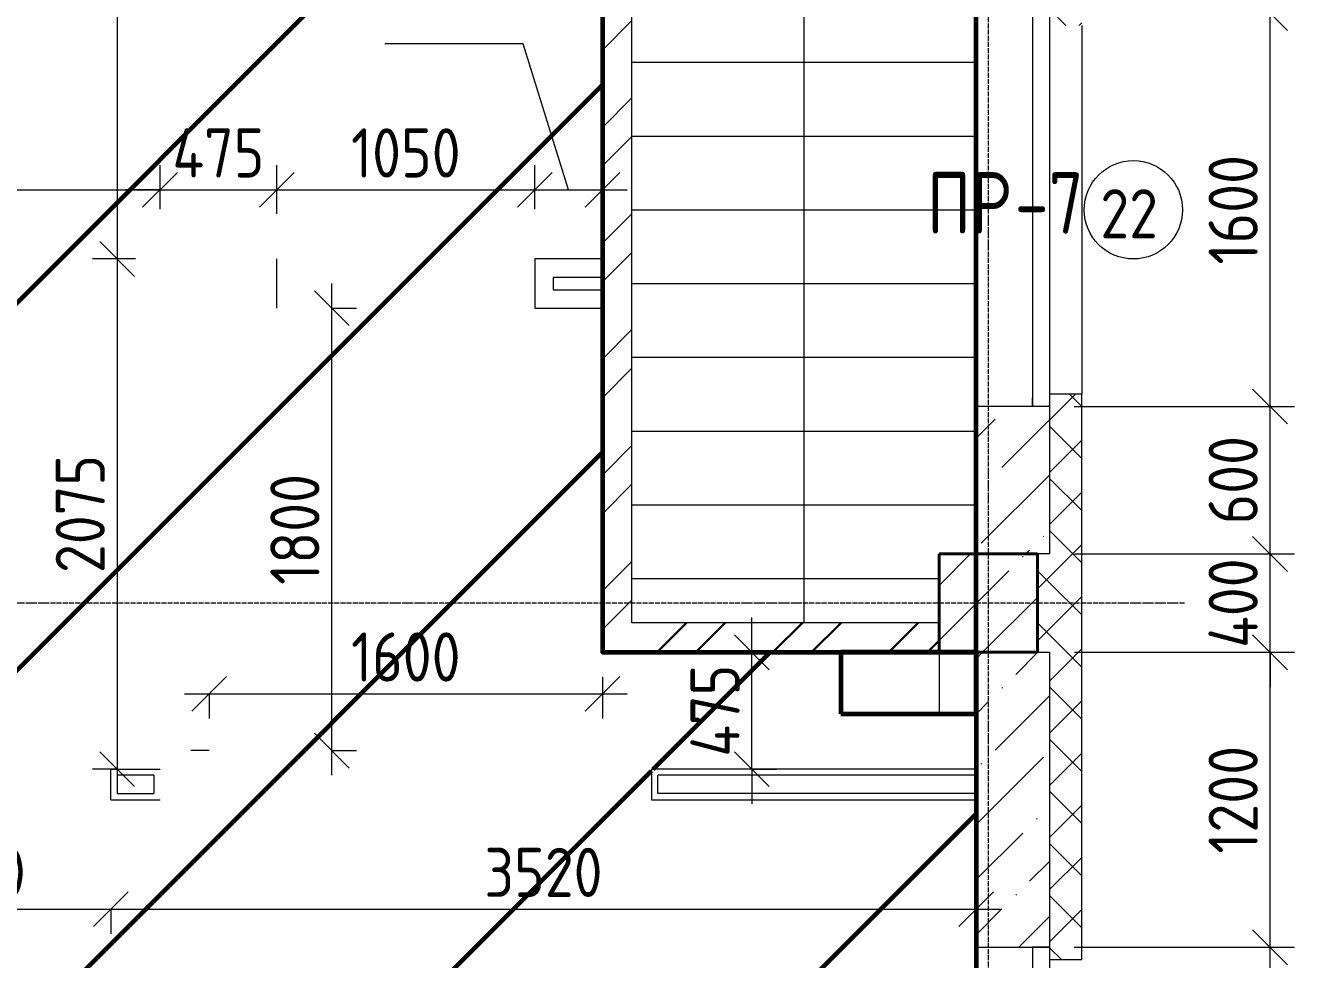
# Model space of a CAD drawing. Header units: millimetres. Extents: x -56773 to 323062, y -262288 to 76460.
# Drawn here: x 58966 to 64130, y -46910 to -43110 of the extents above; entities that cross this region are included whole.
import ezdxf

# ---------------------------------------------------------------- set-up
doc = ezdxf.new("R2010")
doc.units = ezdxf.units.MM
doc.linetypes.add('ADSK_Линия сетки', pattern=[25, 20, -2.5, 0, -2.5])
for name, color, linetype, lineweight in [('1.1)Стяжка керамзит  2 этаж', 5, 'Continuous', 60), ('3.1 Штукатурка внешн стен', 5, 'Continuous', 60), ('_ Окна', 7, 'Continuous', 18), ('Лестницы', 7, 'Continuous', 9), ('Марки', 7, 'Continuous', 20), ('Марки окон', 7, 'Continuous', 20), ('Несущие колонны', 7, 'Continuous', 18), ('Окна', 7, 'Continuous', 9), ('Оси', 7, 'Continuous', 9), ('Перекрытие', 7, 'Continuous', 18), ('Размеры', 7, 'Continuous', 9), ('Стены внутренние', 7, 'Continuous', 18), ('Стены наружные', 7, 'Continuous', 18), ('Стены несущие', 7, 'Continuous', 30), ('Стены отделка', 7, 'Continuous', 30), ('Стены штриховка', 7, 'Continuous', 9), ('Стрелки вверх', 7, 'Continuous', 18)]:
    doc.layers.add(name, color=color, linetype=linetype, lineweight=lineweight)
doc.styles.add('GOST Common_2', font='', dxfattribs={"width": 0.9, "height": 250})
doc.styles.add('GOST Common_3', font='', dxfattribs={"width": 0.9, "height": 200})
doc.styles.add('GOST Common_5', font='', dxfattribs={"width": 0.85, "height": 250})
doc.styles.get('GOST Common_2').set_extended_font_data('GOST Common')
doc.styles.get('GOST Common_3').set_extended_font_data('GOST Common')
doc.styles.get('GOST Common_5').set_extended_font_data('GOST Common')
doc.dimstyles.new('ADSK_Основной_2_0', dxfattribs={"dimscale": 304.8, "dimtxt": 201.142999, "dimasz": 0.463911, "dimexe": 0.328084, "dimexo": 0.328084, "dimgap": 0.164042, "dimtad": 1, "dimdec": 3, "dimrnd": 0.001, "dimdsep": 46, "dimtxsty": 'GOST Common_3', "dimblk1": 'OBLIQUE', "dimblk2": 'OBLIQUE', "dimsah": 1, "dimcen": 0.09, "dimdle": 0.328084, "dimazin": 2, "dimtfac": 1, "dimtdec": 4, "dimtix": 1, "dimtmove": 0, "dimatfit": 3, "dimfxl": 1, "dimtvp": 1, "dimtolj": 1, "dimtzin": 0, "dimlwd": 20, "dimlwe": 20, "dimarcsym": 2})
doc.dimstyles.new('ADSK_Основной_2_0_1', dxfattribs={"dimscale": 304.8, "dimtxt": 201.142999, "dimasz": 0.463911, "dimexe": 0.328084, "dimexo": 0.328084, "dimgap": 0.164042, "dimtad": 1, "dimdec": 3, "dimrnd": 0.001, "dimdsep": 46, "dimtxsty": 'GOST Common_3', "dimblk1": 'OBLIQUE', "dimblk2": 'OBLIQUE', "dimsah": 1, "dimcen": 0.09, "dimdle": 0.328084, "dimazin": 2, "dimtfac": 1, "dimtdec": 4, "dimtix": 1, "dimtmove": 1, "dimatfit": 3, "dimfxl": 1, "dimtvp": 1, "dimtolj": 1, "dimtzin": 0, "dimlwd": 20, "dimlwe": 20, "dimarcsym": 2})
doc.dimstyles.new('ADSK_Основной_2_0_2', dxfattribs={"dimscale": 304.8, "dimtxt": 201.142999, "dimasz": 0.463911, "dimexe": 0.328084, "dimexo": 0.328084, "dimgap": 0.164042, "dimtad": 1, "dimdec": 3, "dimrnd": 0.001, "dimdsep": 46, "dimtxsty": 'GOST Common_3', "dimblk1": 'OBLIQUE', "dimblk2": 'OBLIQUE', "dimsah": 1, "dimcen": 0.09, "dimdle": 0.328084, "dimazin": 2, "dimtfac": 1, "dimtdec": 4, "dimtix": 1, "dimtmove": 0, "dimatfit": 3, "dimfxl": 1, "dimtvp": 1, "dimtolj": 1, "dimtzin": 0, "dimlwd": 20, "dimlwe": 20, "dimarcsym": 2})
pattern_1 = [(45, (1283.93, -48864.63), (-106.066, 106.066), []), (135, (1283.93, -48864.63), (-106.066, -106.066), [])]
pattern_2 = [(45, (1283.93, -48864.63), (-235.7317, 235.7317), []), (45, (1441.1, -48864.63), (-235.7317, 235.7317), [])]

# ---------------------------------------------------------------- blocks, each defined once
blk = doc.blocks.new('ADSK_КолоннаЖБ_Прямоугольная - 400x400 мм-1807143-Кладочный план 1-го этажа')
at = {"layer": 'Несущие колонны', "lineweight": 40}
for p, q in [((-200, 200), (200, 200)), ((-200, -200), (-200, 200)), ((200, 200), (200, -200)), ((200, -200), (-200, -200))]:
    blk.add_line(p, q, dxfattribs=at)
blk = doc.blocks.new('ОКНО L03 _2СТ_RS - ОК-1_1600х2000h_противоударное-3556409-Кладочный план 1-го этажа')
at = {"layer": '_ Окна'}
for p, q in [((-838.1, 149), (761.9, 149)), ((-838.1, 149), (-838.1, 79)), ((-838.1, 149), (-833.1, 149)), ((761.9, 149), (756.9, 149)), ((761.9, 149), (761.9, 79)), ((-838.1, 79), (761.9, 79)), ((-838.1, 79), (-803.1, 79)), ((761.9, 79), (726.9, 79))]:
    blk.add_line(p, q, dxfattribs=at)
blk = doc.blocks.new('_Oblique')
at = {"color": 0, "linetype": 'ByBlock', "lineweight": -2}
blk.add_line((-0.5, -0.5), (0.5, 0.5), dxfattribs=at)
blk = doc.blocks.new('*D4263')
at = {"layer": 'Defpoints', "color": 0, "transparency": 16777216}
for p in [(63132.9, -46859.7), (64029.9, -46859.7), (63132.9, -48459.7)]:
    blk.add_point(p, dxfattribs=at)
at = {"layer": 'Размеры', "color": 0, "lineweight": 20, "transparency": 16777216}
for p, q in [((64029.9, -48559.7), (64029.9, -46759.7)), ((63232.9, -46859.7), (64129.9, -46859.7)), ((63232.9, -48459.7), (64129.9, -48459.7))]:
    blk.add_line(p, q, dxfattribs=at)
at = {"layer": 'Размеры', "color": 0, "lineweight": 20, "transparency": 16777216, "xscale": 141.4, "yscale": 141.4, "zscale": 141.4}
for p, rotation in [((64029.9, -46859.7), 90), ((64029.9, -48459.7), 270)]:
    blk.add_blockref('_Oblique', p, dxfattribs=dict(at, rotation=rotation))
at = {"layer": 'Размеры', "color": 0, "lineweight": 9, "transparency": 16777216, "insert": (63879.9, -47659.7), "char_height": 200, "width": 560.473, "attachment_point": 5, "rotation": 90, "style": 'GOST Common_3'}
blk.add_mtext('\\A1;1600', dxfattribs=at)
blk = doc.blocks.new('*D4264')
at = {"layer": 'Defpoints', "color": 0, "transparency": 16777216}
for p in [(63133.9, -45659.7), (64029.9, -45659.7), (63132.9, -46859.7)]:
    blk.add_point(p, dxfattribs=at)
at = {"layer": 'Размеры', "color": 0, "lineweight": 20, "transparency": 16777216}
for p, q in [((64029.9, -46959.7), (64029.9, -45559.7)), ((63233.9, -45659.7), (64129.9, -45659.7)), ((63232.9, -46859.7), (64129.9, -46859.7))]:
    blk.add_line(p, q, dxfattribs=at)
at = {"layer": 'Размеры', "color": 0, "lineweight": 20, "transparency": 16777216, "xscale": 141.4, "yscale": 141.4, "zscale": 141.4}
for p, rotation in [((64029.9, -45659.7), 90), ((64029.9, -46859.7), 270)]:
    blk.add_blockref('_Oblique', p, dxfattribs=dict(at, rotation=rotation))
at = {"layer": 'Размеры', "color": 0, "lineweight": 9, "transparency": 16777216, "insert": (63879.9, -46259.7), "char_height": 200, "width": 560.473, "attachment_point": 5, "rotation": 90, "style": 'GOST Common_3'}
blk.add_mtext('\\A1;1200', dxfattribs=at)
blk = doc.blocks.new('*D4265')
at = {"layer": 'Defpoints', "color": 0, "transparency": 16777216}
for p in [(63133.9, -45259.7), (64029.9, -45259.7), (63133.9, -45659.7)]:
    blk.add_point(p, dxfattribs=at)
at = {"layer": 'Размеры', "color": 0, "lineweight": 20, "transparency": 16777216}
for p, q in [((64029.9, -45259.7), (64029.9, -45118.3)), ((63233.9, -45259.7), (64129.9, -45259.7)), ((64029.9, -45659.7), (64029.9, -45259.7)), ((63233.9, -45659.7), (64129.9, -45659.7)), ((64029.9, -45659.7), (64029.9, -45801.1))]:
    blk.add_line(p, q, dxfattribs=at)
at = {"layer": 'Размеры', "color": 0, "lineweight": 20, "transparency": 16777216, "xscale": 141.4, "yscale": 141.4, "zscale": 141.4}
for p, rotation in [((64029.9, -45259.7), 270), ((64029.9, -45659.7), 90)]:
    blk.add_blockref('_Oblique', p, dxfattribs=dict(at, rotation=rotation))
at = {"layer": 'Размеры', "color": 0, "lineweight": 9, "transparency": 16777216, "insert": (63879.9, -45459.7), "char_height": 200, "width": 474.561, "attachment_point": 5, "rotation": 90, "style": 'GOST Common_3'}
blk.add_mtext('\\A1;400', dxfattribs=at)
blk = doc.blocks.new('*D4266')
at = {"layer": 'Defpoints', "color": 0, "transparency": 16777216}
for p in [(63132.9, -44659.7), (64029.9, -44659.7), (63133.9, -45259.7)]:
    blk.add_point(p, dxfattribs=at)
at = {"layer": 'Размеры', "color": 0, "lineweight": 20, "transparency": 16777216}
for p, q in [((64029.9, -45359.7), (64029.9, -44559.7)), ((63232.9, -44659.7), (64129.9, -44659.7)), ((63233.9, -45259.7), (64129.9, -45259.7))]:
    blk.add_line(p, q, dxfattribs=at)
at = {"layer": 'Размеры', "color": 0, "lineweight": 20, "transparency": 16777216, "xscale": 141.4, "yscale": 141.4, "zscale": 141.4}
for p, rotation in [((64029.9, -44659.7), 90), ((64029.9, -45259.7), 270)]:
    blk.add_blockref('_Oblique', p, dxfattribs=dict(at, rotation=rotation))
at = {"layer": 'Размеры', "color": 0, "lineweight": 9, "transparency": 16777216, "insert": (63879.9, -44959.7), "char_height": 200, "width": 454.106, "attachment_point": 5, "rotation": 90, "style": 'GOST Common_3'}
blk.add_mtext('\\A1;600', dxfattribs=at)
blk = doc.blocks.new('*D4267')
at = {"layer": 'Defpoints', "color": 0, "transparency": 16777216}
for p in [(63132.9, -43059.7), (64029.9, -43059.7), (63132.9, -44659.7)]:
    blk.add_point(p, dxfattribs=at)
at = {"layer": 'Размеры', "color": 0, "lineweight": 20, "transparency": 16777216}
for p, q in [((64029.9, -44759.7), (64029.9, -42959.7)), ((63232.9, -43059.7), (64129.9, -43059.7)), ((63232.9, -44659.7), (64129.9, -44659.7))]:
    blk.add_line(p, q, dxfattribs=at)
at = {"layer": 'Размеры', "color": 0, "lineweight": 20, "transparency": 16777216, "xscale": 141.4, "yscale": 141.4, "zscale": 141.4}
for p, rotation in [((64029.9, -43059.7), 90), ((64029.9, -44659.7), 270)]:
    blk.add_blockref('_Oblique', p, dxfattribs=dict(at, rotation=rotation))
at = {"layer": 'Размеры', "color": 0, "lineweight": 9, "transparency": 16777216, "insert": (63879.9, -43859.7), "char_height": 200, "width": 560.473, "attachment_point": 5, "rotation": 90, "style": 'GOST Common_3'}
blk.add_mtext('\\A1;1600', dxfattribs=at)
blk = doc.blocks.new('*D4268')
at = {"layer": 'Defpoints', "color": 0, "transparency": 16777216}
for p in [(63263.9, -41284.7), (64029.9, -41284.7), (63132.9, -43059.7)]:
    blk.add_point(p, dxfattribs=at)
at = {"layer": 'Размеры', "color": 0, "lineweight": 20, "transparency": 16777216}
for p, q in [((64029.9, -43159.7), (64029.9, -41184.7)), ((63363.9, -41284.7), (64129.9, -41284.7)), ((63232.9, -43059.7), (64129.9, -43059.7))]:
    blk.add_line(p, q, dxfattribs=at)
at = {"layer": 'Размеры', "color": 0, "lineweight": 20, "transparency": 16777216, "xscale": 141.4, "yscale": 141.4, "zscale": 141.4}
for p, rotation in [((64029.9, -41284.7), 90), ((64029.9, -43059.7), 270)]:
    blk.add_blockref('_Oblique', p, dxfattribs=dict(at, rotation=rotation))
at = {"layer": 'Размеры', "color": 0, "lineweight": 9, "transparency": 16777216, "insert": (63879.9, -42172.2), "char_height": 200, "width": 560.473, "attachment_point": 5, "rotation": 90, "style": 'GOST Common_3'}
blk.add_mtext('\\A1;1775', dxfattribs=at)
blk = doc.blocks.new('*D4139')
at = {"layer": 'Defpoints', "color": 0, "transparency": 16777216}
for p in [(57613.9, -43678.4), (59513.9, -43778.4), (59513.9, -43956.6)]:
    blk.add_point(p, dxfattribs=at)
at = {"layer": 'Размеры', "color": 0, "lineweight": 20, "transparency": 16777216}
for p, q in [((59513.9, -43856.6), (59513.9, -43678.4)), ((57513.9, -43778.4), (59613.9, -43778.4)), ((57613.9, -43778.4), (57613.9, -43878.4))]:
    blk.add_line(p, q, dxfattribs=at)
at = {"layer": 'Размеры', "color": 0, "lineweight": 20, "transparency": 16777216, "xscale": 141.4, "yscale": 141.4, "zscale": 141.4, "rotation": 180}
blk.add_blockref('_Oblique', (57613.9, -43778.4), dxfattribs=at)
at = {"layer": 'Размеры', "color": 0, "lineweight": 20, "transparency": 16777216, "xscale": 141.4, "yscale": 141.4, "zscale": 141.4}
blk.add_blockref('_Oblique', (59513.9, -43778.4), dxfattribs=at)
at = {"layer": 'Размеры', "color": 0, "lineweight": 9, "transparency": 16777216, "insert": (58563.9, -43628.4), "char_height": 200, "width": 560.473, "attachment_point": 5, "style": 'GOST Common_3'}
blk.add_mtext('\\A1;1900', dxfattribs=at)
blk = doc.blocks.new('*D4140')
at = {"layer": 'Defpoints', "color": 0, "transparency": 16777216}
for p in [(59988.9, -43778.4), (59513.9, -43956.6), (59988.9, -43975.8)]:
    blk.add_point(p, dxfattribs=at)
at = {"layer": 'Размеры', "color": 0, "lineweight": 20, "transparency": 16777216}
for p, q in [((59513.9, -43856.6), (59513.9, -43678.4)), ((59988.9, -43875.8), (59988.9, -43678.4)), ((59513.9, -43778.4), (59372.5, -43778.4)), ((59513.9, -43778.4), (59988.9, -43778.4)), ((59988.9, -43778.4), (60130.3, -43778.4))]:
    blk.add_line(p, q, dxfattribs=at)
at = {"layer": 'Размеры', "color": 0, "lineweight": 20, "transparency": 16777216, "xscale": 141.4, "yscale": 141.4, "zscale": 141.4}
blk.add_blockref('_Oblique', (59513.9, -43778.4), dxfattribs=at)
at = {"layer": 'Размеры', "color": 0, "lineweight": 20, "transparency": 16777216, "xscale": 141.4, "yscale": 141.4, "zscale": 141.4, "rotation": 180}
blk.add_blockref('_Oblique', (59988.9, -43778.4), dxfattribs=at)
at = {"layer": 'Размеры', "color": 0, "lineweight": 9, "transparency": 16777216, "insert": (59751.4, -43628.4), "char_height": 200, "width": 474.561, "attachment_point": 5, "style": 'GOST Common_3'}
blk.add_mtext('\\A1;475', dxfattribs=at)
blk = doc.blocks.new('*D4141')
at = {"layer": 'Defpoints', "color": 0, "transparency": 16777216}
for p in [(61038.9, -43778.4), (59988.9, -43975.8), (61038.9, -43956.6)]:
    blk.add_point(p, dxfattribs=at)
at = {"layer": 'Размеры', "color": 0, "lineweight": 20, "transparency": 16777216}
for p, q in [((59988.9, -43875.8), (59988.9, -43678.4)), ((61038.9, -43856.6), (61038.9, -43678.4)), ((59888.9, -43778.4), (61138.9, -43778.4))]:
    blk.add_line(p, q, dxfattribs=at)
at = {"layer": 'Размеры', "color": 0, "lineweight": 20, "transparency": 16777216, "xscale": 141.4, "yscale": 141.4, "zscale": 141.4, "rotation": 180}
blk.add_blockref('_Oblique', (59988.9, -43778.4), dxfattribs=at)
at = {"layer": 'Размеры', "color": 0, "lineweight": 20, "transparency": 16777216, "xscale": 141.4, "yscale": 141.4, "zscale": 141.4}
blk.add_blockref('_Oblique', (61038.9, -43778.4), dxfattribs=at)
at = {"layer": 'Размеры', "color": 0, "lineweight": 9, "transparency": 16777216, "insert": (60513.9, -43628.4), "char_height": 200, "width": 560.473, "attachment_point": 5, "style": 'GOST Common_3'}
blk.add_mtext('\\A1;1050', dxfattribs=at)
blk = doc.blocks.new('*D4142')
at = {"layer": 'Defpoints', "color": 0, "transparency": 16777216}
for p in [(61313.9, -43678.4), (61313.9, -43778.4), (61038.9, -43956.6)]:
    blk.add_point(p, dxfattribs=at)
at = {"layer": 'Размеры', "color": 0, "lineweight": 20, "transparency": 16777216}
for p, q in [((60991.3, -43184.6), (60428.5, -43184.6)), ((61176.4, -43778.4), (60991.3, -43184.6)), ((61038.9, -43856.6), (61038.9, -43678.4)), ((60938.9, -43778.4), (61413.9, -43778.4)), ((61313.9, -43778.4), (61313.9, -43878.4))]:
    blk.add_line(p, q, dxfattribs=at)
at = {"layer": 'Размеры', "color": 0, "lineweight": 20, "transparency": 16777216, "xscale": 141.4, "yscale": 141.4, "zscale": 141.4, "rotation": 180}
blk.add_blockref('_Oblique', (61038.9, -43778.4), dxfattribs=at)
at = {"layer": 'Размеры', "color": 0, "lineweight": 20, "transparency": 16777216, "xscale": 141.4, "yscale": 141.4, "zscale": 141.4}
blk.add_blockref('_Oblique', (61313.9, -43778.4), dxfattribs=at)
at = {"layer": 'Размеры', "color": 0, "lineweight": 9, "transparency": 16777216, "insert": (60487.2, -42867.9), "char_height": 200, "width": 454.106, "attachment_point": 1, "line_spacing_factor": 1.022761, "style": 'GOST Common_3'}
blk.add_mtext('\\A1;275', dxfattribs=at)
blk = doc.blocks.new('*D3854')
at = {"layer": 'Defpoints', "color": 0, "transparency": 16777216}
for p in [(61821.8, -45659.7), (61921.8, -45659.7), (61821.8, -46134.7)]:
    blk.add_point(p, dxfattribs=at)
at = {"layer": 'Размеры', "color": 0, "lineweight": 20, "transparency": 16777216}
for p, q in [((61921.8, -45659.7), (61921.8, -45518.3)), ((61921.8, -45659.7), (62021.8, -45659.7)), ((61921.8, -46134.7), (61921.8, -45659.7)), ((61921.8, -46134.7), (62021.8, -46134.7)), ((61921.8, -46134.7), (61921.8, -46276.1))]:
    blk.add_line(p, q, dxfattribs=at)
at = {"layer": 'Размеры', "color": 0, "lineweight": 20, "transparency": 16777216, "xscale": 141.4, "yscale": 141.4, "zscale": 141.4}
for p, rotation in [((61921.8, -45659.7), 270), ((61921.8, -46134.7), 90)]:
    blk.add_blockref('_Oblique', p, dxfattribs=dict(at, rotation=rotation))
at = {"layer": 'Размеры', "color": 0, "lineweight": 9, "transparency": 16777216, "insert": (61771.8, -45897.2), "char_height": 200, "width": 474.561, "attachment_point": 5, "rotation": 90, "style": 'GOST Common_3'}
blk.add_mtext('\\A1;475', dxfattribs=at)
blk = doc.blocks.new('*D3862')
at = {"layer": 'Defpoints', "color": 0, "transparency": 16777216}
for p in [(58213.9, -46604.9), (59313.9, -46604.9), (59313.9, -46704.9)]:
    blk.add_point(p, dxfattribs=at)
at = {"layer": 'Размеры', "color": 0, "lineweight": 20, "transparency": 16777216}
for p, q in [((58113.9, -46704.9), (59413.9, -46704.9)), ((58213.9, -46704.9), (58213.9, -46804.9)), ((59313.9, -46704.9), (59313.9, -46804.9))]:
    blk.add_line(p, q, dxfattribs=at)
at = {"layer": 'Размеры', "color": 0, "lineweight": 20, "transparency": 16777216, "xscale": 141.4, "yscale": 141.4, "zscale": 141.4, "rotation": 180}
blk.add_blockref('_Oblique', (58213.9, -46704.9), dxfattribs=at)
at = {"layer": 'Размеры', "color": 0, "lineweight": 20, "transparency": 16777216, "xscale": 141.4, "yscale": 141.4, "zscale": 141.4}
blk.add_blockref('_Oblique', (59313.9, -46704.9), dxfattribs=at)
at = {"layer": 'Размеры', "color": 0, "lineweight": 9, "transparency": 16777216, "insert": (58763.9, -46554.9), "char_height": 200, "width": 515.472, "attachment_point": 5, "style": 'GOST Common_3'}
blk.add_mtext('\\A1;1100', dxfattribs=at)
blk = doc.blocks.new('*D3863')
at = {"layer": 'Defpoints', "color": 0, "transparency": 16777216}
for p in [(59313.9, -46604.9), (62833.9, -46604.9), (62833.9, -46704.9)]:
    blk.add_point(p, dxfattribs=at)
at = {"layer": 'Размеры', "color": 0, "lineweight": 20, "transparency": 16777216}
for p, q in [((59213.9, -46704.9), (62933.9, -46704.9)), ((59313.9, -46704.9), (59313.9, -46804.9)), ((62833.9, -46704.9), (62833.9, -46804.9))]:
    blk.add_line(p, q, dxfattribs=at)
at = {"layer": 'Размеры', "color": 0, "lineweight": 20, "transparency": 16777216, "xscale": 141.4, "yscale": 141.4, "zscale": 141.4, "rotation": 180}
blk.add_blockref('_Oblique', (59313.9, -46704.9), dxfattribs=at)
at = {"layer": 'Размеры', "color": 0, "lineweight": 20, "transparency": 16777216, "xscale": 141.4, "yscale": 141.4, "zscale": 141.4}
blk.add_blockref('_Oblique', (62833.9, -46704.9), dxfattribs=at)
at = {"layer": 'Размеры', "color": 0, "lineweight": 9, "transparency": 16777216, "insert": (61073.9, -46554.9), "char_height": 200, "width": 605.475, "attachment_point": 5, "style": 'GOST Common_3'}
blk.add_mtext('\\A1;3520', dxfattribs=at)
blk = doc.blocks.new('*D3876')
at = {"layer": 'Defpoints', "color": 0, "transparency": 16777216}
for p in [(59439.3, -39509.7), (59339.3, -44059.7), (59513.9, -44059.7)]:
    blk.add_point(p, dxfattribs=at)
at = {"layer": 'Размеры', "color": 0, "lineweight": 20, "transparency": 16777216}
for p, q in [((59339.3, -39409.7), (59339.3, -44159.7)), ((59339.3, -39509.7), (59239.3, -39509.7)), ((59413.9, -44059.7), (59239.3, -44059.7))]:
    blk.add_line(p, q, dxfattribs=at)
at = {"layer": 'Размеры', "color": 0, "lineweight": 20, "transparency": 16777216, "xscale": 141.4, "yscale": 141.4, "zscale": 141.4}
for p, rotation in [((59339.3, -39509.7), 90), ((59339.3, -44059.7), 270)]:
    blk.add_blockref('_Oblique', p, dxfattribs=dict(at, rotation=rotation))
at = {"layer": 'Размеры', "color": 0, "lineweight": 9, "transparency": 16777216, "insert": (59189.3, -41784.7), "char_height": 200, "width": 625.93, "attachment_point": 5, "rotation": 90, "style": 'GOST Common_3'}
blk.add_mtext('\\A1;4550', dxfattribs=at)
blk = doc.blocks.new('*D3877')
at = {"layer": 'Defpoints', "color": 0, "transparency": 16777216}
for p in [(59513.9, -44059.7), (59339.3, -46134.7), (59439.3, -46134.7)]:
    blk.add_point(p, dxfattribs=at)
at = {"layer": 'Размеры', "color": 0, "lineweight": 20, "transparency": 16777216}
for p, q in [((59339.3, -43959.7), (59339.3, -46234.7)), ((59413.9, -44059.7), (59239.3, -44059.7)), ((59339.3, -46134.7), (59239.3, -46134.7))]:
    blk.add_line(p, q, dxfattribs=at)
at = {"layer": 'Размеры', "color": 0, "lineweight": 20, "transparency": 16777216, "xscale": 141.4, "yscale": 141.4, "zscale": 141.4}
for p, rotation in [((59339.3, -44059.7), 90), ((59339.3, -46134.7), 270)]:
    blk.add_blockref('_Oblique', p, dxfattribs=dict(at, rotation=rotation))
at = {"layer": 'Размеры', "color": 0, "lineweight": 9, "transparency": 16777216, "insert": (59189.3, -45097.2), "char_height": 200, "width": 605.475, "attachment_point": 5, "rotation": 90, "style": 'GOST Common_3'}
blk.add_mtext('\\A1;2075', dxfattribs=at)
blk = doc.blocks.new('*D3878')
at = {"layer": 'Defpoints', "color": 0, "transparency": 16777216}
for p in [(61313.9, -45659.7), (59713.9, -45728.8), (61313.9, -45828.8)]:
    blk.add_point(p, dxfattribs=at)
at = {"layer": 'Размеры', "color": 0, "lineweight": 20, "transparency": 16777216}
for p, q in [((61313.9, -45759.7), (61313.9, -45928.8)), ((59613.9, -45828.8), (61413.9, -45828.8)), ((59713.9, -45828.8), (59713.9, -45928.8))]:
    blk.add_line(p, q, dxfattribs=at)
at = {"layer": 'Размеры', "color": 0, "lineweight": 20, "transparency": 16777216, "xscale": 141.4, "yscale": 141.4, "zscale": 141.4, "rotation": 180}
blk.add_blockref('_Oblique', (59713.9, -45828.8), dxfattribs=at)
at = {"layer": 'Размеры', "color": 0, "lineweight": 20, "transparency": 16777216, "xscale": 141.4, "yscale": 141.4, "zscale": 141.4}
blk.add_blockref('_Oblique', (61313.9, -45828.8), dxfattribs=at)
at = {"layer": 'Размеры', "color": 0, "lineweight": 9, "transparency": 16777216, "insert": (60513.9, -45678.8), "char_height": 200, "width": 560.473, "attachment_point": 5, "style": 'GOST Common_3'}
blk.add_mtext('\\A1;1600', dxfattribs=at)
blk = doc.blocks.new('*D3879')
at = {"layer": 'Defpoints', "color": 0, "transparency": 16777216}
for p in [(60112.6, -44259.7), (60212.6, -44259.7), (60112.6, -46059.7)]:
    blk.add_point(p, dxfattribs=at)
at = {"layer": 'Размеры', "color": 0, "lineweight": 20, "transparency": 16777216}
for p, q in [((60212.6, -46159.7), (60212.6, -44159.7)), ((60212.6, -44259.7), (60312.6, -44259.7)), ((60212.6, -46059.7), (60312.6, -46059.7))]:
    blk.add_line(p, q, dxfattribs=at)
at = {"layer": 'Размеры', "color": 0, "lineweight": 20, "transparency": 16777216, "xscale": 141.4, "yscale": 141.4, "zscale": 141.4}
for p, rotation in [((60212.6, -44259.7), 90), ((60212.6, -46059.7), 270)]:
    blk.add_blockref('_Oblique', p, dxfattribs=dict(at, rotation=rotation))
at = {"layer": 'Размеры', "color": 0, "lineweight": 9, "transparency": 16777216, "insert": (60062.6, -45159.7), "char_height": 200, "width": 560.473, "attachment_point": 5, "rotation": 90, "style": 'GOST Common_3'}
blk.add_mtext('\\A1;1800', dxfattribs=at)
blk = doc.blocks.new('М_окна1 - Маркировка типоразмера-1510237-Кладочный план 1-го этажа')
at = {"layer": 'Марки окон'}
blk.add_circle((0, 0), 2, dxfattribs=at)

msp = doc.modelspace()

# ---------------------------------------------------------------- hatches: boundary and pattern name
at = {"layer": '1.1)Стяжка керамзит  2 этаж', "transparency": 33554687}
h = msp.add_hatch(dxfattribs=at)
h.set_pattern_fill('ANSI31', color=5, scale=333)
h.paths.add_polyline_path([(61313.9343, -39509.6624), (60083.9343, -39509.6624), (57883.9343, -39509.6624), (57613.9343, -39509.6624), (57613.9343, -42934.6624), (57488.9343, -42934.6624), (57488.9343, -39509.6624), (57083.9343, -39509.6624), (57083.9343, -39659.6624), (56683.9343, -39659.6624), (56683.9343, -39509.6624), (56383.9343, -39509.6624), (55183.9343, -39509.6624), (54688.9343, -39509.6624), (54688.9343, -42934.6624), (54563.9343, -42934.6624), (54563.9343, -41884.6624), (54323.9343, -41884.6624), (54323.9343, -41759.6624), (54563.9343, -41759.6624), (54563.9343, -39509.6624), (54323.9343, -39509.6624), (54323.9343, -39260.0253), (53173.9343, -39260.0253), (53173.9343, -39509.6624), (52763.9343, -39509.6624), (52763.9343, -40559.6624), (50983.9343, -40559.6624), (50983.9343, -41759.6624), (53173.9343, -41759.6624), (53173.9343, -41784.6624), (53173.9343, -41884.6624), (50983.9343, -41884.6624), (50983.9343, -43859.6624), (50858.9343, -43859.6624), (50858.9343, -42359.6624), (50608.9343, -42359.6624), (50608.9343, -45184.6624), (50858.9343, -45184.6624), (50858.9343, -44959.6624), (50983.9343, -44959.6624), (50983.9343, -45184.6624), (51558.9343, -45184.6624), (51558.9343, -46034.6624), (51691.5932, -46034.6624), (51691.5932, -46134.6624), (54563.9343, -46134.6624), (54563.9343, -44034.6624), (54688.9343, -44034.6624), (54688.9343, -46134.6624), (56108.9343, -46134.6624), (56108.9343, -45184.6624), (57488.9343, -45184.6624), (57488.9343, -44034.6624), (57613.9343, -44034.6624), (57613.9343, -46134.6624), (58213.9343, -46134.6624), (58213.9343, -46259.6624), (61513.9343, -46259.6624), (61513.9343, -46134.6624), (62833.9343, -46134.6624), (62833.9343, -45909.6624), (62283.9343, -45909.6624), (62283.9343, -45659.6624), (61313.9343, -45659.6624), (61313.9343, -44259.6624), (61038.9343, -44259.6624), (61038.9343, -44059.6624), (61313.9343, -44059.6624)])
h.paths.add_polyline_path([(59338.9343, -46159.6624), (59488.9343, -46159.6624), (59488.9343, -46234.6624), (59338.9343, -46234.6624)], flags=16)
h.paths.add_polyline_path([(62833.9343, -48459.6624), (62833.9343, -46859.6624), (62833.9343, -46259.6624), (51691.5932, -46259.6624), (51691.5932, -55809.6624), (53283.9343, -55809.6624), (54483.9343, -55809.6624), (56083.9343, -55809.6624), (56683.9343, -55809.6624), (56683.9343, -55659.6624), (57083.9343, -55659.6624), (57083.9343, -55809.6624), (57683.9343, -55809.6624), (60083.9343, -55809.6624), (60388.9343, -55809.6624), (60388.9343, -55759.6624), (60388.9343, -54684.6624), (60388.9343, -54634.6624), (60488.9343, -54634.6624), (60488.9343, -54684.6624), (60488.9343, -55759.6624), (60488.9343, -55809.6624), (62683.9343, -55809.6624), (62683.9343, -55659.6624), (63038.9343, -55659.6624), (63038.9343, -55359.6624), (63038.9343, -54684.6624), (63038.9343, -54634.6624), (63083.9343, -54634.6624), (63083.9343, -53384.6624), (63038.9343, -53384.6624), (63038.9343, -53334.6624), (63038.9343, -52584.6624), (63038.9343, -52534.6624), (63083.9343, -52534.6624), (63083.9343, -51084.6624), (63038.9343, -51084.6624), (63038.9343, -51034.6624), (63038.9343, -50909.6624), (63038.9343, -50709.6624), (62988.9343, -50709.6624), (62197.2677, -50709.6624), (62147.2677, -50709.6624), (61330.601, -50709.6624), (61280.601, -50709.6624), (60488.9343, -50709.6624), (60488.9343, -51034.6624), (60488.9343, -51084.6624), (60388.9343, -51084.6624), (60388.9343, -51034.6624), (60388.9343, -50709.6624), (60388.9343, -50609.6624), (60488.9343, -50609.6624), (61280.601, -50609.6624), (61330.601, -50609.6624), (62147.2677, -50609.6624), (62197.2677, -50609.6624), (62833.9343, -50609.6624), (62833.9343, -50059.6624), (62683.9343, -50059.6624), (62683.9343, -49659.6624), (62833.9343, -49659.6624)])
h.paths.add_polyline_path([(56108.9343, -49384.6624), (57858.9343, -49384.6624), (57858.9343, -50134.6624), (56108.9343, -50134.6624)], flags=16)
h.paths.add_polyline_path([(56133.9343, -49409.6624), (57833.9343, -49409.6624), (57833.9343, -50109.6624), (56133.9343, -50109.6624)], flags=0)
h.paths.add_polyline_path([(56183.9343, -49459.6624), (57008.9343, -49459.6624), (57008.9343, -49659.6624), (57058.9343, -49659.6624), (57058.9343, -49459.6624), (57083.9343, -49459.6624), (57783.9343, -49459.6624), (57783.9343, -50059.6624), (56183.9343, -50059.6624)], flags=0)
h.paths.add_polyline_path([(56683.9343, -49659.6624), (57083.9343, -49659.6624), (57083.9343, -50059.6624), (56683.9343, -50059.6624)], flags=0)
h.paths.add_polyline_path([(60388.9343, -52534.6624), (60488.9343, -52534.6624), (60488.9343, -52584.6624), (60488.9343, -53334.6624), (60488.9343, -53384.6624), (60388.9343, -53384.6624), (60388.9343, -53334.6624), (60388.9343, -52584.6624)], flags=16)
h.paths.add_polyline_path([(60451.4343, -52584.6624), (60451.4343, -53334.6624), (60426.4343, -53334.6624), (60426.4343, -52584.6624)], flags=0)
h.paths.add_polyline_path([(62978.3843, -53059.6624), (62992.3843, -53059.6624), (62992.3843, -53709.6624), (62978.3843, -53709.6624)], flags=16)
h.paths.add_polyline_path([(62978.3843, -54309.6624), (62992.3843, -54309.6624), (62992.3843, -54959.6624), (62978.3843, -54959.6624)], flags=16)
h.paths.add_polyline_path([(51558.9343, -51734.6624), (51233.9343, -51734.6624), (51233.9343, -51709.6624), (51233.9343, -51609.6624), (51558.9343, -51609.6624), (51558.9343, -51384.6624), (51691.5932, -51384.6624), (51691.5932, -50484.6624), (51558.9343, -50484.6624), (51558.9343, -50134.6624), (46883.9343, -50134.6624), (46883.9343, -55659.6624), (47283.9343, -55659.6624), (47283.9343, -55809.6624), (48183.9343, -55809.6624), (49783.9343, -55809.6624), (50683.9343, -55809.6624), (50683.9343, -55659.6624), (51083.9343, -55659.6624), (51083.9343, -55809.6624), (51558.9343, -55809.6624)])
at = {"layer": 'Несущие колонны', "lineweight": 9}
h = msp.add_hatch(dxfattribs=at)
h.set_pattern_fill('FP_3', color=256, style=0, pattern_type=2)
h.set_pattern_definition([(45, (1283.93, -48864.63), (-224.5064, 224.5064), []), (45, (1508.44, -48864.63), (-224.5064, 224.5064), [396.875, -79.375, 3.353, -76.022])])
h.paths.add_polyline_path([(63083.9343, -45659.6624), (63083.9343, -45259.6624), (62683.9343, -45259.6624), (62683.9343, -45659.6624), (62802.1316, -45659.6624)])
at = {"layer": 'Стены внутренние', "lineweight": 9}
h = msp.add_hatch(dxfattribs=at)
h.set_pattern_fill('FP_5', color=256, style=0, pattern_type=2)
h.set_pattern_definition(pattern_2)
h.paths.add_polyline_path([(61313.9343, -45659.6624), (61433.9343, -45659.6624), (61433.9343, -39509.6624), (61313.9343, -39509.6624), (61313.9343, -44259.6624)])
h = msp.add_hatch(dxfattribs=at)
h.set_pattern_fill('FP_1', color=256, style=0, pattern_type=2)
h.set_pattern_definition([(45, (1283.93, -48864.63), (84.18955, 308.69595), [396.875, -79.375, 3.353, -76.022])])
h.paths.add_polyline_path([(63133.9343, -50609.6624), (63133.9343, -50059.6624), (62833.9343, -50059.6624), (62833.9343, -50609.6624)])
h.paths.add_polyline_path([(63133.9343, -49659.6624), (63132.9343, -48459.6624), (62833.9343, -48459.6624), (62833.9343, -49659.6624)])
h.paths.add_polyline_path([(63132.9343, -46909.6624), (63133.9343, -46909.6624), (63133.9343, -45659.6624), (62833.9343, -45659.6624), (62833.9343, -46859.6624), (63132.9343, -46859.6624)])
h.paths.add_polyline_path([(62833.9343, -45259.6624), (63133.9343, -45259.6624), (63132.9343, -44659.6624), (62833.9343, -44659.6624)])
h.paths.add_polyline_path([(63133.9343, -43109.6624), (63133.9343, -41284.6624), (62833.9343, -41284.6624), (62833.9343, -43059.6624), (63132.9343, -43059.6624), (63132.9343, -43109.6624)])
h.paths.add_polyline_path([(63133.9343, -39834.6624), (63133.9343, -39659.6624), (62833.9343, -39659.6624), (62833.9343, -39834.6624)])
at = {"layer": 'Стены наружные', "lineweight": 9}
h = msp.add_hatch(dxfattribs=at)
h.set_pattern_fill('FP_4', color=256, style=0, pattern_type=2)
h.set_pattern_definition(pattern_1)
h.paths.add_polyline_path([(63263.9343, -50609.6624), (63263.9343, -48409.6624), (63133.9343, -48409.6624), (63133.9343, -50609.6624)])
h.paths.add_polyline_path([(63133.9343, -46909.6624), (63263.9343, -46909.6624), (63263.9343, -44609.6624), (63133.9343, -44609.6624), (63133.9343, -46126.1139)])
h.paths.add_polyline_path([(63263.9343, -43109.6624), (63263.9343, -41284.6624), (63133.9343, -41284.6624), (63133.9343, -43109.6624)])
h.paths.add_polyline_path([(63133.9343, -39834.6624), (63263.9343, -39834.6624), (63263.9343, -39659.6624), (63133.9343, -39659.6624)])
h = msp.add_hatch(dxfattribs=at)
h.set_pattern_fill('FP_4', color=256, style=0, pattern_type=2)
h.set_pattern_definition(pattern_1)
h.paths.add_polyline_path([(63083.9343, -45659.6624), (63133.9343, -45659.6624), (63133.9343, -45259.6624), (63083.9343, -45259.6624)])
at = {"layer": 'Стены несущие'}
h = msp.add_hatch(dxfattribs=at)
h.set_pattern_fill('FP_5', color=256, style=0, pattern_type=2)
h.set_pattern_definition(pattern_2)
h.paths.add_polyline_path([(61433.9343, -45659.6624), (62683.9343, -45659.6624), (62683.9343, -45539.6624), (61433.9343, -45539.6624)])

# ---------------------------------------------------------------- linework, layer by layer
at = {"layer": '1.1)Стяжка керамзит  2 этаж'}
for points in [[(62833.9343, -39509.6624), (61313.9343, -39509.6624), (61313.9343, -45659.6624), (62833.9343, -45659.6624)], [(62283.9343, -45909.6624), (62833.9343, -45909.6624), (62833.9343, -45659.6624), (62283.9343, -45659.6624)]]:
    msp.add_lwpolyline(points, close=True, dxfattribs=at)
at = {"layer": '3.1 Штукатурка внешн стен'}
msp.add_lwpolyline([(62833.9343, -45659.6624), (62833.9343, -50609.6624)], dxfattribs=at)
at = {"layer": 'Лестницы'}
for p, q in [((61433.9343, -43259.6624), (62833.9343, -43259.6624)), ((61433.9343, -43259.6624), (62833.9343, -43259.6624)), ((61433.9343, -43559.6624), (62833.9343, -43559.6624)), ((61433.9343, -43559.6624), (62833.9343, -43559.6624)), ((61433.9343, -43859.6624), (62833.9343, -43859.6624)), ((61433.9343, -43859.6624), (62833.9343, -43859.6624)), ((61433.9343, -44159.6624), (62833.9343, -44159.6624)), ((61433.9343, -44159.6624), (62833.9343, -44159.6624)), ((61433.9343, -44459.6624), (62833.9343, -44459.6624)), ((61433.9343, -44459.6624), (62833.9343, -44459.6624)), ((61433.9343, -44759.6624), (62833.9343, -44759.6624)), ((61433.9343, -44759.6624), (62833.9343, -44759.6624)), ((61433.9343, -45059.6624), (62833.9343, -45059.6624)), ((61433.9343, -45059.6624), (62833.9343, -45059.6624)), ((61433.9343, -45359.6624), (62683.9343, -45359.6624)), ((61433.9343, -45359.6624), (62683.9343, -45359.6624))]:
    msp.add_line(p, q, dxfattribs=at)
at = {"layer": 'Несущие колонны', "lineweight": 9}
for p, q in [((63083.9343, -45259.6624), (62683.9343, -45259.6624)), ((62683.9343, -45259.6624), (62683.9343, -45539.6624)), ((63083.9343, -45659.6624), (63083.9343, -45259.6624)), ((62683.9343, -45539.6624), (62683.9343, -45659.6624)), ((62683.9343, -45659.6624), (63083.9343, -45659.6624))]:
    msp.add_line(p, q, dxfattribs=at)
at = {"layer": 'Оси', "linetype": 'ADSK_Линия сетки', "lineweight": 5}
for p, q in [((62883.9343, -59838.5137), (62883.9343, -38837.1863)), ((63681.4538, -45459.6624), (-23956.1623, -45459.6624))]:
    msp.add_line(p, q, dxfattribs=at)
at = {"layer": 'Перекрытие'}
for p, q in [((62283.9343, -45909.6624), (62283.9343, -45659.6624)), ((62683.9343, -45659.6624), (62683.9343, -45909.6624)), ((62683.9343, -45909.6624), (62283.9343, -45909.6624))]:
    msp.add_line(p, q, dxfattribs=at)
at = {"layer": 'Стены внутренние', "lineweight": 5}
for p, q in [((62833.9343, -44659.6624), (62833.9343, -43059.6624)), ((62833.9343, -48459.6624), (62833.9343, -46859.6624))]:
    msp.add_line(p, q, dxfattribs=at)
at = {"layer": 'Стены наружные', "lineweight": 9}
msp.add_line((63263.9343, -43109.6624), (63263.9343, -44609.6624), dxfattribs=at)
at = {"layer": 'Стены несущие', "lineweight": 9}
for p, q in [((61313.9343, -39509.6624), (61313.9343, -44059.6624)), ((61433.9343, -45539.6624), (61433.9343, -39509.6624)), ((61313.9343, -44259.6624), (61313.9343, -45659.6624)), ((63133.9343, -44609.6624), (63132.9343, -44609.6624)), ((63132.9343, -44609.6624), (63132.9343, -44659.6624)), ((62833.9343, -44659.6624), (62833.9343, -45259.6624)), ((63132.9343, -44659.6624), (62833.9343, -44659.6624)), ((62833.9343, -45259.6624), (63083.9343, -45259.6624)), ((62683.9343, -45539.6624), (61433.9343, -45539.6624)), ((61513.9343, -45659.6624), (62683.9343, -45659.6624)), ((62833.9343, -45659.6624), (62833.9343, -46134.6624)), ((63083.9343, -45659.6624), (62833.9343, -45659.6624)), ((59313.9343, -46134.6624), (59513.9343, -46134.6624)), ((59313.9343, -46259.6624), (59313.9343, -46134.6624)), ((62833.9343, -46134.6624), (61513.9343, -46134.6624)), ((59313.9343, -46259.6624), (59513.9343, -46259.6624)), ((61513.9343, -46259.6624), (62833.9343, -46259.6624)), ((62833.9343, -46259.6624), (62833.9343, -46859.6624)), ((62833.9343, -46859.6624), (63132.9343, -46859.6624)), ((63132.9343, -46859.6624), (63132.9343, -46909.6624)), ((63132.9343, -46909.6624), (63133.9343, -46909.6624))]:
    msp.add_line(p, q, dxfattribs=at)
at = {"layer": 'Стены отделка', "lineweight": 18}
for p, q in [((59988.9343, -44259.6624), (59988.9343, -44059.6624)), ((61313.9343, -44059.6624), (61038.9343, -44059.6624)), ((61038.9343, -44059.6624), (61038.9343, -44259.6624)), ((61038.9343, -44259.6624), (61313.9343, -44259.6624)), ((63263.9343, -44609.6624), (63133.9343, -44609.6624)), ((63263.9343, -46909.6624), (63263.9343, -44609.6624)), ((63083.9343, -45259.6624), (63083.9343, -45659.6624)), ((63133.9343, -45259.6624), (63083.9343, -45259.6624)), ((63083.9343, -45659.6624), (63133.9343, -45659.6624)), ((63133.9343, -46909.6624), (63263.9343, -46909.6624))]:
    msp.add_line(p, q, dxfattribs=at)
at = {"layer": 'Стены штриховка', "lineweight": 9}
for p, q in [((61313.9343, -44259.6624), (61313.9343, -44059.6624)), ((61313.9343, -44134.6624), (61113.9343, -44134.6624)), ((61113.9343, -44134.6624), (61113.9343, -44184.6624)), ((61113.9343, -44184.6624), (61313.9343, -44184.6624)), ((63133.9343, -45259.6624), (63133.9343, -44609.6624)), ((62683.9343, -45659.6624), (62683.9343, -45539.6624)), ((63133.9343, -46909.6624), (63133.9343, -45659.6624)), ((59713.9343, -46059.6624), (59638.9343, -46059.6624)), ((59338.9343, -46159.6624), (59338.9343, -46234.6624)), ((59488.9343, -46159.6624), (59338.9343, -46159.6624)), ((59488.9343, -46159.6624), (59488.9343, -46234.6624)), ((61513.9343, -46134.6624), (61513.9343, -46259.6624)), ((61538.9343, -46234.6624), (61538.9343, -46159.6624)), ((62833.9343, -46159.6624), (61538.9343, -46159.6624)), ((62833.9343, -46259.6624), (62833.9343, -46134.6624)), ((59338.9343, -46234.6624), (59488.9343, -46234.6624)), ((62833.9343, -46234.6624), (61538.9343, -46234.6624))]:
    msp.add_line(p, q, dxfattribs=at)
at = {"layer": 'Стрелки вверх'}
for p, q in [((62133.9343, -43259.6624), (62133.9343, -42959.6624)), ((62133.9343, -43559.6624), (62133.9343, -43259.6624)), ((62133.9343, -43859.6624), (62133.9343, -43559.6624)), ((62133.9343, -44159.6624), (62133.9343, -43859.6624)), ((62133.9343, -44459.6624), (62133.9343, -44159.6624)), ((62133.9343, -44759.6624), (62133.9343, -44459.6624)), ((62133.9343, -45059.6624), (62133.9343, -44759.6624)), ((62133.9343, -45359.6624), (62133.9343, -45059.6624)), ((62133.9343, -45539.6624), (62133.9343, -45359.6624))]:
    msp.add_line(p, q, dxfattribs=at)

# ---------------------------------------------------------------- block references
at = {"layer": 'Марки окон', "xscale": 99.99999999999993, "yscale": 99.99999999999993, "zscale": 99.99999999999993}
msp.add_blockref('М_окна1 - Маркировка типоразмера-1510237-Кладочный план 1-го этажа', (63473.9343, -43859.6624), dxfattribs=at)
at = {"layer": 'Несущие колонны', "lineweight": 40, "rotation": 89.9999999999999}
msp.add_blockref('ADSK_КолоннаЖБ_Прямоугольная - 400x400 мм-1807143-Кладочный план 1-го этажа', (62883.9343, -45459.6624), dxfattribs=at)
at = {"layer": 'Окна', "rotation": 269.9999999999997}
for p in [(62983.9343, -43897.7624), (62983.9343, -47697.7624)]:
    msp.add_blockref('ОКНО L03 _2СТ_RS - ОК-1_1600х2000h_противоударное-3556409-Кладочный план 1-го этажа', p, dxfattribs=at)

# ---------------------------------------------------------------- texts
at = {"layer": 'Марки', "lineweight": 9, "char_height": 250, "attachment_point": 1, "style": 'GOST Common_5'}
for s, insert, width in [('ПР', (62634.0035, -43706.6813), 432.91125), ('-7', (62991.191, -43706.6813), 389.620125)]:
    msp.add_mtext(s, dxfattribs=dict(at, insert=insert, width=width))
at = {"layer": 'Марки окон', "lineweight": 5, "insert": (63339.3769, -43775.8771), "char_height": 200, "width": 317.46825, "attachment_point": 1, "style": 'GOST Common_2'}
msp.add_mtext('22', dxfattribs=at)

# ---------------------------------------------------------------- dimensions: what is measured, and where the dimension line sits
at = {"layer": 'Размеры', "lineweight": 9}
for base, p1, p2, dimstyle, override, picture, middle in [((59339.3489, -44059.6624), (59439.3338, -39509.6624), (59513.9343, -44059.6624), 'ADSK_Основной_2_0_2', {"dimpost": '<>', "dimfxl": 4550.611524}, '*D3876', (59189.3489, -41784.6624)), ((64029.9033, -41284.6624), (63132.9343, -43059.6624), (63263.9343, -41284.6624), 'ADSK_Основной_2_0', {"dimpost": '<>', "dimfxl": 1779.82752}, '*D4268', (63879.9033, -42172.1624)), ((64029.9033, -43059.6624), (63132.9343, -44659.6624), (63132.9343, -43059.6624), 'ADSK_Основной_2_0', {"dimpost": '<>', "dimfxl": 1600}, '*D4267', (63879.9033, -43859.6624)), ((59339.3489, -46134.6624), (59513.9343, -44059.6624), (59439.3338, -46134.6624), 'ADSK_Основной_2_0_2', {"dimpost": '<>', "dimfxl": 2076.340589}, '*D3877', (59189.3489, -45097.1624)), ((60212.5649, -44259.6624), (60112.58, -46059.6624), (60112.58, -44259.6624), 'ADSK_Основной_2_0_2', {"dimpost": '<>', "dimfxl": 1800}, '*D3879', (60062.5649, -45159.6624)), ((64029.9033, -44659.6624), (63133.9343, -45259.6624), (63132.9343, -44659.6624), 'ADSK_Основной_2_0', {"dimpost": '<>', "dimfxl": 600.000833}, '*D4266', (63879.9033, -44959.6624)), ((64029.9033, -45259.6624), (63133.9343, -45659.6624), (63133.9343, -45259.6624), 'ADSK_Основной_2_0', {"dimpost": '<>', "dimfxl": 400}, '*D4265', (63879.9033, -45459.6624)), ((61921.81, -45659.6624), (61821.8251, -46134.6624), (61821.8251, -45659.6624), 'ADSK_Основной_2_0_2', {"dimpost": '<>', "dimfxl": 475}, '*D3854', (61771.81, -45897.1624)), ((64029.9033, -45659.6624), (63132.9343, -46859.6624), (63133.9343, -45659.6624), 'ADSK_Основной_2_0', {"dimpost": '<>', "dimfxl": 1200.000417}, '*D4264', (63879.9033, -46259.6624)), ((64029.9033, -46859.6624), (63132.9343, -48459.6624), (63132.9343, -46859.6624), 'ADSK_Основной_2_0', {"dimpost": '<>', "dimfxl": 1600}, '*D4263', (63879.9033, -47659.6624))]:
    dim = msp.add_linear_dim(base=base, p1=p1, p2=p2, angle=90, dimstyle=dimstyle, override=override, dxfattribs=at)
    dim.commit()
    dim.dimension.update_dxf_attribs({"geometry": picture, "text_midpoint": middle})
dim = msp.add_linear_dim(base=(61313.9343, -43778.4046), p1=(61038.9343, -43956.6336), p2=(61313.9343, -43678.4197), dimstyle='ADSK_Основной_2_0_1', override={"dimpost": '<>', "dimfxl": 391.187905}, dxfattribs=at)
dim.commit()
dim.dimension.update_dxf_attribs({"geometry": '*D4142', "text_midpoint": (60941.32, -43184.5547), "dimtype": 160})
for base, p1, p2, dimstyle, override, picture, middle in [((59513.9343, -43778.4046), (57613.9343, -43678.4197), (59513.9343, -43956.6336), 'ADSK_Основной_2_0', {"dimpost": '<>', "dimfxl": 1920.261174}, '*D4139', (58563.9343, -43628.4046)), ((59988.9343, -43778.4046), (59513.9343, -43956.6336), (59988.9343, -43975.7731), 'ADSK_Основной_2_0', {"dimpost": '<>', "dimfxl": 475.385444}, '*D4140', (59751.4343, -43628.4046)), ((61038.9343, -43778.4046), (59988.9343, -43975.7731), (61038.9343, -43956.6336), 'ADSK_Основной_2_0', {"dimpost": '<>', "dimfxl": 1050.174424}, '*D4141', (60513.9343, -43628.4046)), ((61313.9343, -45828.8342), (59713.9343, -45728.8493), (61313.9343, -45659.6624), 'ADSK_Основной_2_0_2', {"dimpost": '<>', "dimfxl": 1601.495185}, '*D3878', (60513.9343, -45678.8342)), ((59313.9343, -46704.8769), (58213.9343, -46604.892), (59313.9343, -46604.892), 'ADSK_Основной_2_0_2', {"dimpost": '<>', "dimfxl": 1100}, '*D3862', (58763.9343, -46554.8769)), ((62833.9343, -46704.8769), (59313.9343, -46604.892), (62833.9343, -46604.892), 'ADSK_Основной_2_0_2', {"dimpost": '<>', "dimfxl": 3520}, '*D3863', (61073.9343, -46554.8769))]:
    dim = msp.add_linear_dim(base=base, p1=p1, p2=p2, dimstyle=dimstyle, override=override, dxfattribs=at)
    dim.commit()
    dim.dimension.update_dxf_attribs({"geometry": picture, "text_midpoint": middle})

doc.saveas('drawing.dxf')
